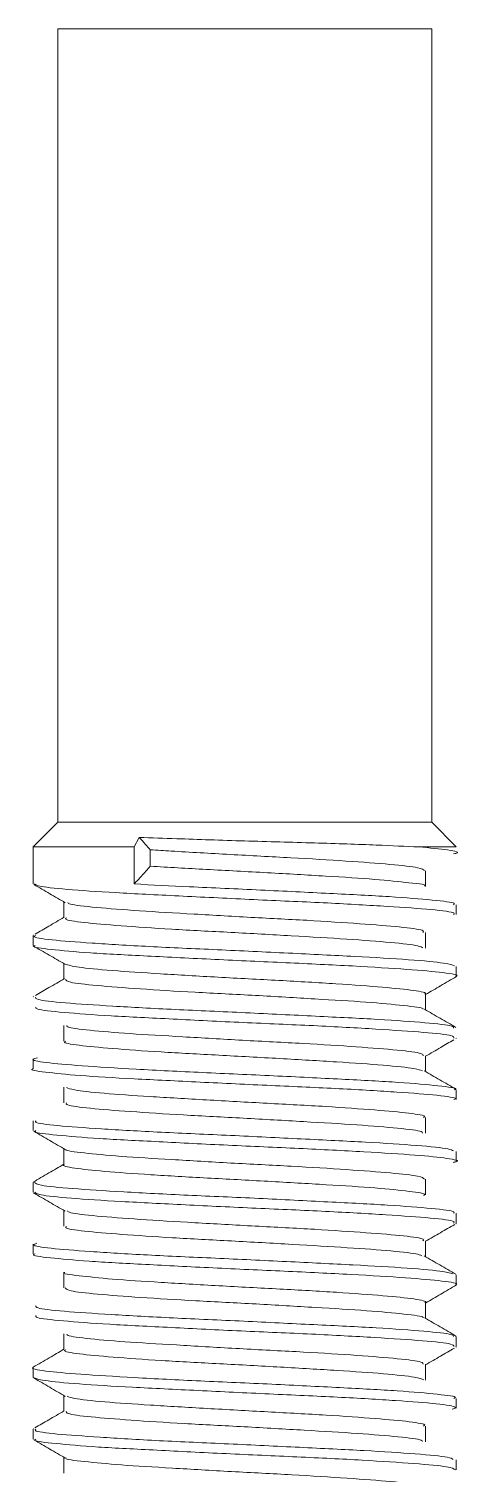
# Model space of a CAD drawing. Extents: x -976302 to -776254, y 5665 to 231437.
# Drawn here: x -798940.9 to -798879.3, y 90790.6 to 90996.7 of the extents above; entities that cross this region are included whole.
import ezdxf

# ---------------------------------------------------------------- set-up
doc = ezdxf.new("R2010")
doc.units = 0
doc.header["$LTSCALE"] = 1000
doc.header["$MEASUREMENT"] = 0
doc.layers.add('暖通', color=7, linetype='Continuous')

# ---------------------------------------------------------------- blocks, each defined once
blk = doc.blocks.new('MAOSUAN')
at = {"color": 7, "linetype": 'Continuous', "lineweight": 15}
for p, q in [((-21865.32, -6800.14), (-21865.32, -6866.32)), ((-21865.32, -6800.14), (-21865.32, -6866.32)), ((-21834.13, -6800.14), (-21865.32, -6800.14)), ((-21834.13, -6866.32), (-21834.13, -6800.14)), ((-21834.13, -6866.32), (-21834.13, -6800.14)), ((-21865.32, -6866.32), (-21867.36, -6868.38)), ((-21865.32, -6866.32), (-21867.36, -6868.38)), ((-21834.13, -6866.32), (-21865.32, -6866.32)), ((-21832.07, -6868.38), (-21834.13, -6866.32)), ((-21832.07, -6868.38), (-21834.13, -6866.32)), ((-21840.93, -6867.59), (-21840.5, -6868.38)), ((-21864.25, -6868.38), (-21867.36, -6868.38)), ((-21841.85, -6868.62), (-21841.85, -6869.99)), ((-21832.07, -6868.38), (-21840.5, -6868.38)), ((-21840.5, -6868.38), (-21840.5, -6871.47)), ((-21832.07, -6871.45), (-21832.07, -6868.38)), ((-21832.07, -6871.45), (-21832.07, -6868.38)), ((-21864.81, -6870.37), (-21864.81, -6871.68)), ((-21864.81, -6870.37), (-21864.81, -6871.68)), ((-21867.36, -6873.2), (-21867.36, -6874.02)), ((-21867.36, -6873.2), (-21867.36, -6874.02)), ((-21834.65, -6874.29), (-21834.65, -6872.97)), ((-21834.65, -6874.29), (-21834.65, -6872.97)), ((-21864.81, -6875.51), (-21864.81, -6876.83)), ((-21864.81, -6875.51), (-21864.81, -6876.83)), ((-21832.07, -6875.75), (-21832.11, -6875.73)), ((-21832.07, -6875.75), (-21832.11, -6875.73)), ((-21832.07, -6876.6), (-21832.07, -6875.78)), ((-21832.07, -6876.6), (-21832.07, -6875.78)), ((-21867.36, -6878.35), (-21867.36, -6878.62)), ((-21867.36, -6878.35), (-21867.36, -6879.17)), ((-21834.65, -6879.43), (-21834.65, -6878.12)), ((-21834.65, -6879.43), (-21834.65, -6878.12)), ((-21864.81, -6880.66), (-21864.81, -6881.97)), ((-21864.81, -6880.66), (-21864.81, -6881.97)), ((-21832.07, -6880.89), (-21832.11, -6880.86)), ((-21832.07, -6880.89), (-21832.11, -6880.86)), ((-21834.65, -6884.58), (-21834.65, -6883.27)), ((-21834.65, -6884.58), (-21834.65, -6883.27)), ((-21867.39, -6884.34), (-21867.34, -6884.37)), ((-21867.39, -6884.34), (-21867.34, -6884.37)), ((-21864.81, -6885.81), (-21864.81, -6887.12)), ((-21864.81, -6885.81), (-21864.81, -6887.12)), ((-21832.07, -6886.89), (-21832.07, -6886.07)), ((-21832.07, -6886.89), (-21832.07, -6886.07)), ((-21834.65, -6889.73), (-21834.65, -6888.42)), ((-21834.65, -6889.73), (-21834.65, -6888.42)), ((-21867.36, -6888.64), (-21867.36, -6889.46)), ((-21867.36, -6888.64), (-21867.36, -6889.46)), ((-21864.81, -6890.95), (-21864.81, -6892.27)), ((-21864.81, -6890.95), (-21864.81, -6892.27)), ((-21832.07, -6892.04), (-21832.07, -6891.22)), ((-21832.07, -6892.04), (-21832.07, -6891.22)), ((-21867.36, -6893.79), (-21867.36, -6894.61)), ((-21867.36, -6893.79), (-21867.36, -6894.61)), ((-21834.65, -6894.88), (-21834.65, -6893.56)), ((-21834.65, -6894.88), (-21834.65, -6893.56)), ((-21864.81, -6896.1), (-21864.81, -6897.41)), ((-21864.81, -6896.1), (-21864.81, -6897.41)), ((-21832.07, -6897.19), (-21832.07, -6896.36)), ((-21832.07, -6897.19), (-21832.07, -6896.36)), ((-21867.36, -6898.94), (-21867.36, -6899.76)), ((-21867.36, -6898.94), (-21867.36, -6899.76)), ((-21834.65, -6900.02), (-21834.65, -6898.71)), ((-21834.65, -6900.02), (-21834.65, -6898.71)), ((-21867.36, -6899.79), (-21867.32, -6899.82)), ((-21867.36, -6899.79), (-21867.32, -6899.82)), ((-21864.81, -6901.25), (-21864.81, -6902.56)), ((-21864.81, -6901.25), (-21864.81, -6902.56)), ((-21832.07, -6902.33), (-21832.07, -6901.51)), ((-21832.07, -6902.33), (-21832.07, -6901.51)), ((-21867.36, -6904.08), (-21867.36, -6904.91)), ((-21867.36, -6904.08), (-21867.36, -6904.91)), ((-21834.65, -6905.17), (-21834.65, -6903.86)), ((-21834.65, -6905.17), (-21834.65, -6903.86)), ((-21864.81, -6906.39), (-21864.81, -6907.71)), ((-21864.81, -6906.39), (-21864.81, -6907.71)), ((-21867.36, -6909.23), (-21867.36, -6910.05)), ((-21867.36, -6909.23), (-21867.36, -6910.05)), ((-21867.36, -6910.09), (-21867.32, -6910.12)), ((-21867.36, -6910.09), (-21867.32, -6910.12)), ((-21834.65, -6910.32), (-21834.65, -6909)), ((-21834.65, -6910.32), (-21834.65, -6909)), ((-21864.81, -6911.54), (-21864.81, -6912.86)), ((-21864.81, -6911.54), (-21864.81, -6912.86)), ((-21832.07, -6912.63), (-21832.07, -6911.8)), ((-21832.07, -6912.63), (-21832.07, -6911.8)), ((-21867.36, -6914.38), (-21867.36, -6915.2)), ((-21867.36, -6914.38), (-21867.36, -6915.2)), ((-21834.65, -6915.46), (-21834.65, -6914.15)), ((-21834.65, -6915.46), (-21834.65, -6914.15)), ((-21864.81, -6916.69), (-21864.81, -6918)), ((-21864.81, -6916.69), (-21864.81, -6918)), ((-21832.07, -6916.93), (-21832.11, -6916.91)), ((-21832.07, -6916.93), (-21832.11, -6916.91)), ((-21832.07, -6917.77), (-21832.07, -6916.95)), ((-21832.07, -6917.77), (-21832.07, -6916.95)), ((-21867.36, -6919.52), (-21867.36, -6920.35)), ((-21867.36, -6919.52), (-21867.36, -6920.35)), ((-21834.65, -6920.61), (-21834.65, -6919.3)), ((-21834.65, -6920.61), (-21834.65, -6919.3))]:
    blk.add_line(p, q, dxfattribs=at)
for points, knots in [([(-21864.25, -6868.38), (-21863.13, -6868.33), (-21860.72, -6868.22), (-21855.6, -6868.04), (-21849.75, -6867.89), (-21844.65, -6867.72), (-21841.95, -6867.62), (-21840.93, -6867.59)], [0, 0, 0, 0, 0.193716, 0.417413, 0.643652, 0.865336, 1, 1, 1, 1]), ([(-21864.25, -6868.38), (-21863.13, -6868.33), (-21860.72, -6868.22), (-21855.6, -6868.04), (-21849.75, -6867.89), (-21844.65, -6867.72), (-21841.95, -6867.62), (-21840.93, -6867.59)], [0, 0, 0, 0, 0.193716, 0.417413, 0.643652, 0.865336, 1, 1, 1, 1]), ([(-21840.93, -6867.59), (-21841.1, -6867.78), (-21841.41, -6868.13), (-21841.72, -6868.47), (-21841.85, -6868.62)], [0, 0, 0, 0, 0.559566, 1, 1, 1, 1]), ([(-21840.93, -6867.59), (-21841.1, -6867.78), (-21841.41, -6868.13), (-21841.72, -6868.47), (-21841.85, -6868.62)], [0, 0, 0, 0, 0.559566, 1, 1, 1, 1]), ([(-21867.12, -6868.97), (-21867.2, -6868.95), (-21867.74, -6868.85), (-21866.98, -6868.63), (-21865.13, -6868.46), (-21864.25, -6868.38)], [0, 0, 0, 0, 0.084378, 0.558245, 1, 1, 1, 1]), ([(-21867.12, -6868.97), (-21867.2, -6868.95), (-21867.74, -6868.85), (-21866.98, -6868.63), (-21865.13, -6868.46), (-21864.25, -6868.38)], [0, 0, 0, 0, 0.084378, 0.558245, 1, 1, 1, 1]), ([(-21864.72, -6870.36), (-21864.62, -6870.28), (-21864.43, -6870.1), (-21862.03, -6869.84), (-21858.34, -6869.56), (-21853.63, -6869.28), (-21848.5, -6869.02), (-21844.48, -6868.78), (-21842.43, -6868.65), (-21841.85, -6868.62)], [0, 0, 0, 0, 0.141863, 0.301408, 0.460487, 0.61935, 0.778572, 0.937877, 1, 1, 1, 1]), ([(-21864.72, -6870.36), (-21864.62, -6870.28), (-21864.43, -6870.1), (-21862.03, -6869.84), (-21858.34, -6869.56), (-21853.63, -6869.28), (-21848.5, -6869.02), (-21844.48, -6868.78), (-21842.43, -6868.65), (-21841.85, -6868.62)], [0, 0, 0, 0, 0.141863, 0.301408, 0.460487, 0.61935, 0.778572, 0.937877, 1, 1, 1, 1]), ([(-21841.85, -6869.99), (-21843.38, -6870.08), (-21846.44, -6870.26), (-21851.66, -6870.53), (-21856.57, -6870.82), (-21860.81, -6871.08), (-21863.46, -6871.38), (-21865.07, -6871.54), (-21864.72, -6871.64), (-21864.72, -6871.64)], [0, 0, 0, 0, 0.165611, 0.331919, 0.49789, 0.663832, 0.82986, 0.99625, 1, 1, 1, 1]), ([(-21841.85, -6869.99), (-21843.38, -6870.08), (-21846.44, -6870.26), (-21851.66, -6870.53), (-21856.57, -6870.82), (-21860.81, -6871.08), (-21863.46, -6871.38), (-21865.07, -6871.54), (-21864.72, -6871.64), (-21864.72, -6871.64)], [0, 0, 0, 0, 0.165611, 0.331919, 0.49789, 0.663832, 0.82986, 0.99625, 1, 1, 1, 1]), ([(-21841.85, -6869.99), (-21841.61, -6870.26), (-21841.17, -6870.76), (-21840.71, -6871.25), (-21840.5, -6871.47)], [0, 0, 0, 0, 0.558617, 1, 1, 1, 1]), ([(-21841.85, -6869.99), (-21841.61, -6870.26), (-21841.17, -6870.76), (-21840.71, -6871.25), (-21840.5, -6871.47)], [0, 0, 0, 0, 0.558617, 1, 1, 1, 1]), ([(-21840.5, -6871.47), (-21842.01, -6871.55), (-21845.31, -6871.72), (-21851.08, -6871.97), (-21856.92, -6872.27), (-21862.01, -6872.52), (-21865.57, -6872.82), (-21867.38, -6873.03), (-21867.18, -6873.16), (-21867.12, -6873.2)], [0, 0, 0, 0, 0.135091, 0.294861, 0.453872, 0.613122, 0.772208, 0.931587, 1, 1, 1, 1]), ([(-21840.5, -6871.47), (-21842.01, -6871.55), (-21845.31, -6871.72), (-21851.08, -6871.97), (-21856.92, -6872.27), (-21862.01, -6872.52), (-21865.57, -6872.82), (-21867.38, -6873.03), (-21867.18, -6873.16), (-21867.12, -6873.2)], [0, 0, 0, 0, 0.135091, 0.294861, 0.453872, 0.613122, 0.772208, 0.931587, 1, 1, 1, 1]), ([(-21867.12, -6874.02), (-21867.18, -6873.98), (-21867.36, -6873.84), (-21865.48, -6873.6), (-21861.84, -6873.35), (-21856.74, -6873.05), (-21850.87, -6872.8), (-21844.86, -6872.5), (-21839.38, -6872.23), (-21835.13, -6871.96), (-21832.49, -6871.69), (-21832.29, -6871.52), (-21832.2, -6871.45)], [0, 0, 0, 0, 0.049827, 0.157416, 0.264884, 0.37218, 0.479596, 0.587171, 0.694687, 0.802386, 0.909708, 1, 1, 1, 1]), ([(-21867.12, -6874.02), (-21867.18, -6873.98), (-21867.36, -6873.84), (-21865.48, -6873.6), (-21861.84, -6873.35), (-21856.74, -6873.05), (-21850.87, -6872.8), (-21844.86, -6872.5), (-21839.38, -6872.23), (-21835.13, -6871.96), (-21832.49, -6871.69), (-21832.29, -6871.52), (-21832.2, -6871.45)], [0, 0, 0, 0, 0.049827, 0.157416, 0.264884, 0.37218, 0.479596, 0.587171, 0.694687, 0.802386, 0.909708, 1, 1, 1, 1]), ([(-21834.76, -6873.04), (-21834.33, -6872.79), (-21833.45, -6872.28), (-21832.58, -6871.77), (-21832.13, -6871.52)], [0, 0, 0, 0, 0.495471, 1, 1, 1, 1]), ([(-21834.76, -6873.04), (-21834.33, -6872.79), (-21833.45, -6872.28), (-21832.58, -6871.77), (-21832.13, -6871.52)], [0, 0, 0, 0, 0.495471, 1, 1, 1, 1]), ([(-21864.58, -6875.51), (-21864.63, -6875.46), (-21864.78, -6875.33), (-21863.14, -6875.08), (-21859.99, -6874.83), (-21855.6, -6874.53), (-21850.57, -6874.28), (-21845.44, -6873.98), (-21840.77, -6873.71), (-21837.21, -6873.43), (-21835.15, -6873.2), (-21835.02, -6873.07), (-21834.98, -6873.03)], [0, 0, 0, 0, 0.054485, 0.166409, 0.278484, 0.390217, 0.502004, 0.614198, 0.725951, 0.83785, 0.949734, 1, 1, 1, 1]), ([(-21864.58, -6875.51), (-21864.63, -6875.46), (-21864.78, -6875.33), (-21863.14, -6875.08), (-21859.99, -6874.83), (-21855.6, -6874.53), (-21850.57, -6874.28), (-21845.44, -6873.98), (-21840.77, -6873.71), (-21837.21, -6873.43), (-21835.15, -6873.2), (-21835.02, -6873.07), (-21834.98, -6873.03)], [0, 0, 0, 0, 0.054485, 0.166409, 0.278484, 0.390217, 0.502004, 0.614198, 0.725951, 0.83785, 0.949734, 1, 1, 1, 1]), ([(-21834.85, -6874.29), (-21834.8, -6874.33), (-21834.65, -6874.46), (-21836.16, -6874.7), (-21839.21, -6874.95), (-21843.54, -6875.26), (-21848.55, -6875.5), (-21853.69, -6875.8), (-21858.4, -6876.07), (-21862.06, -6876.35), (-21864.29, -6876.6), (-21864.5, -6876.75), (-21864.58, -6876.81)], [0, 0, 0, 0, 0.046437, 0.155988, 0.265949, 0.375582, 0.485814, 0.595201, 0.705279, 0.814952, 0.924751, 1, 1, 1, 1]), ([(-21834.85, -6874.29), (-21834.8, -6874.33), (-21834.65, -6874.46), (-21836.16, -6874.7), (-21839.21, -6874.95), (-21843.54, -6875.26), (-21848.55, -6875.5), (-21853.69, -6875.8), (-21858.4, -6876.07), (-21862.06, -6876.35), (-21864.29, -6876.6), (-21864.5, -6876.75), (-21864.58, -6876.81)], [0, 0, 0, 0, 0.046437, 0.155988, 0.265949, 0.375582, 0.485814, 0.595201, 0.705279, 0.814952, 0.924751, 1, 1, 1, 1]), ([(-21832.25, -6875.65), (-21832.63, -6875.43), (-21833.43, -6874.97), (-21834.23, -6874.5), (-21834.65, -6874.25)], [0, 0, 0, 0, 0.475846, 1, 1, 1, 1]), ([(-21832.25, -6875.65), (-21832.63, -6875.43), (-21833.43, -6874.97), (-21834.23, -6874.5), (-21834.65, -6874.25)], [0, 0, 0, 0, 0.475846, 1, 1, 1, 1]), ([(-21832.27, -6875.78), (-21832.22, -6875.8), (-21831.96, -6875.91), (-21833.44, -6876.15), (-21836.74, -6876.39), (-21841.63, -6876.7), (-21847.4, -6876.95), (-21853.43, -6877.24), (-21859.07, -6877.52), (-21863.6, -6877.78), (-21866.62, -6878.07), (-21867.04, -6878.23), (-21867.23, -6878.3)], [0, 0, 0, 0, 0.02904, 0.138355, 0.247789, 0.357297, 0.466454, 0.575793, 0.685222, 0.794784, 0.904145, 1, 1, 1, 1]), ([(-21832.27, -6875.78), (-21832.22, -6875.8), (-21831.96, -6875.91), (-21833.44, -6876.15), (-21836.74, -6876.39), (-21841.63, -6876.7), (-21847.4, -6876.95), (-21853.43, -6877.24), (-21859.07, -6877.52), (-21863.6, -6877.78), (-21866.62, -6878.07), (-21867.04, -6878.23), (-21867.23, -6878.3)], [0, 0, 0, 0, 0.02904, 0.138355, 0.247789, 0.357297, 0.466454, 0.575793, 0.685222, 0.794784, 0.904145, 1, 1, 1, 1]), ([(-21867.3, -6879.17), (-21867.32, -6879.17), (-21867.69, -6879.07), (-21866.41, -6878.85), (-21863.53, -6878.6), (-21858.87, -6878.31), (-21853.23, -6878.04), (-21847.19, -6877.77), (-21841.45, -6877.47), (-21836.6, -6877.23), (-21833.38, -6876.92), (-21831.93, -6876.74), (-21832.2, -6876.62), (-21832.25, -6876.6)], [0, 0, 0, 0, 0.007422, 0.114935, 0.222506, 0.330171, 0.437745, 0.545177, 0.652471, 0.760058, 0.867473, 0.975101, 1, 1, 1, 1]), ([(-21867.3, -6879.17), (-21867.32, -6879.17), (-21867.69, -6879.07), (-21866.41, -6878.85), (-21863.53, -6878.6), (-21858.87, -6878.31), (-21853.23, -6878.04), (-21847.19, -6877.77), (-21841.45, -6877.47), (-21836.6, -6877.23), (-21833.38, -6876.92), (-21831.93, -6876.74), (-21832.2, -6876.62), (-21832.25, -6876.6)], [0, 0, 0, 0, 0.007422, 0.114935, 0.222506, 0.330171, 0.437745, 0.545177, 0.652471, 0.760058, 0.867473, 0.975101, 1, 1, 1, 1]), ([(-21834.72, -6878.16), (-21834.28, -6877.9), (-21833.41, -6877.4), (-21832.53, -6876.89), (-21832.09, -6876.64)], [0, 0, 0, 0, 0.495604, 1, 1, 1, 1]), ([(-21834.72, -6878.16), (-21834.28, -6877.9), (-21833.41, -6877.4), (-21832.53, -6876.89), (-21832.09, -6876.64)], [0, 0, 0, 0, 0.495604, 1, 1, 1, 1]), ([(-21864.74, -6880.66), (-21864.76, -6880.65), (-21864.97, -6880.56), (-21863.98, -6880.34), (-21861.46, -6880.09), (-21857.47, -6879.79), (-21852.64, -6879.52), (-21847.47, -6879.25), (-21842.56, -6878.96), (-21838.5, -6878.7), (-21835.59, -6878.41), (-21835.02, -6878.24), (-21834.74, -6878.15)], [0, 0, 0, 0, 0.009346, 0.11985, 0.230183, 0.340634, 0.451406, 0.562006, 0.672178, 0.782604, 0.893211, 1, 1, 1, 1]), ([(-21864.74, -6880.66), (-21864.76, -6880.65), (-21864.97, -6880.56), (-21863.98, -6880.34), (-21861.46, -6880.09), (-21857.47, -6879.79), (-21852.64, -6879.52), (-21847.47, -6879.25), (-21842.56, -6878.96), (-21838.5, -6878.7), (-21835.59, -6878.41), (-21835.02, -6878.24), (-21834.74, -6878.15)], [0, 0, 0, 0, 0.009346, 0.11985, 0.230183, 0.340634, 0.451406, 0.562006, 0.672178, 0.782604, 0.893211, 1, 1, 1, 1]), ([(-21867.39, -6879.19), (-21866.95, -6879.45), (-21866.08, -6879.95), (-21865.23, -6880.45), (-21864.81, -6880.69)], [0, 0, 0, 0, 0.512751, 1, 1, 1, 1]), ([(-21867.39, -6879.19), (-21866.95, -6879.45), (-21866.08, -6879.95), (-21865.23, -6880.45), (-21864.81, -6880.69)], [0, 0, 0, 0, 0.512751, 1, 1, 1, 1]), ([(-21834.78, -6879.44), (-21834.84, -6879.52), (-21834.97, -6879.69), (-21837.23, -6879.94), (-21840.84, -6880.22), (-21845.51, -6880.51), (-21850.64, -6880.76), (-21855.66, -6881.07), (-21860.05, -6881.32), (-21863.13, -6881.62), (-21864.65, -6881.8), (-21864.61, -6881.91), (-21864.6, -6881.92)], [0, 0, 0, 0, 0.091984, 0.203327, 0.314873, 0.425894, 0.537458, 0.648799, 0.759835, 0.871289, 0.982746, 1, 1, 1, 1]), ([(-21834.78, -6879.44), (-21834.84, -6879.52), (-21834.97, -6879.69), (-21837.23, -6879.94), (-21840.84, -6880.22), (-21845.51, -6880.51), (-21850.64, -6880.76), (-21855.66, -6881.07), (-21860.05, -6881.32), (-21863.13, -6881.62), (-21864.65, -6881.8), (-21864.61, -6881.91), (-21864.6, -6881.92)], [0, 0, 0, 0, 0.091984, 0.203327, 0.314873, 0.425894, 0.537458, 0.648799, 0.759835, 0.871289, 0.982746, 1, 1, 1, 1]), ([(-21832.29, -6880.77), (-21832.66, -6880.55), (-21833.46, -6880.08), (-21834.26, -6879.62), (-21834.69, -6879.37)], [0, 0, 0, 0, 0.459216, 1, 1, 1, 1]), ([(-21832.29, -6880.77), (-21832.66, -6880.55), (-21833.46, -6880.08), (-21834.26, -6879.62), (-21834.69, -6879.37)], [0, 0, 0, 0, 0.459216, 1, 1, 1, 1]), ([(-21832.29, -6880.92), (-21832.29, -6880.99), (-21832.29, -6881.14), (-21834.55, -6881.39), (-21838.51, -6881.66), (-21843.83, -6881.95), (-21849.79, -6882.2), (-21855.74, -6882.51), (-21861.04, -6882.76), (-21864.98, -6883.05), (-21867.18, -6883.29), (-21867.15, -6883.44), (-21867.14, -6883.5)], [0, 0, 0, 0, 0.07127, 0.178638, 0.286038, 0.393675, 0.501244, 0.608571, 0.716135, 0.823578, 0.931011, 1, 1, 1, 1]), ([(-21832.29, -6880.92), (-21832.29, -6880.99), (-21832.29, -6881.14), (-21834.55, -6881.39), (-21838.51, -6881.66), (-21843.83, -6881.95), (-21849.79, -6882.2), (-21855.74, -6882.51), (-21861.04, -6882.76), (-21864.98, -6883.05), (-21867.18, -6883.29), (-21867.15, -6883.44), (-21867.14, -6883.5)], [0, 0, 0, 0, 0.07127, 0.178638, 0.286038, 0.393675, 0.501244, 0.608571, 0.716135, 0.823578, 0.931011, 1, 1, 1, 1]), ([(-21864.72, -6881.92), (-21865.15, -6882.17), (-21866.03, -6882.68), (-21866.9, -6883.18), (-21867.34, -6883.44)], [0, 0, 0, 0, 0.49559, 1, 1, 1, 1]), ([(-21864.72, -6881.92), (-21865.15, -6882.17), (-21866.03, -6882.68), (-21866.9, -6883.18), (-21867.34, -6883.44)], [0, 0, 0, 0, 0.49559, 1, 1, 1, 1]), ([(-21867.16, -6884.32), (-21867.16, -6884.25), (-21867.14, -6884.09), (-21864.87, -6883.85), (-21860.87, -6883.58), (-21855.56, -6883.28), (-21849.59, -6883.04), (-21843.64, -6882.73), (-21838.35, -6882.48), (-21834.43, -6882.18), (-21832.25, -6881.95), (-21832.3, -6881.8), (-21832.31, -6881.74)], [0, 0, 0, 0, 0.072511, 0.180034, 0.287403, 0.394843, 0.502346, 0.609742, 0.717504, 0.824982, 0.932451, 1, 1, 1, 1]), ([(-21867.16, -6884.32), (-21867.16, -6884.25), (-21867.14, -6884.09), (-21864.87, -6883.85), (-21860.87, -6883.58), (-21855.56, -6883.28), (-21849.59, -6883.04), (-21843.64, -6882.73), (-21838.35, -6882.48), (-21834.43, -6882.18), (-21832.25, -6881.95), (-21832.3, -6881.8), (-21832.31, -6881.74)], [0, 0, 0, 0, 0.072511, 0.180034, 0.287403, 0.394843, 0.502346, 0.609742, 0.717504, 0.824982, 0.932451, 1, 1, 1, 1]), ([(-21864.6, -6885.8), (-21864.61, -6885.74), (-21864.61, -6885.58), (-21862.63, -6885.33), (-21859.21, -6885.06), (-21854.66, -6884.77), (-21849.55, -6884.52), (-21844.47, -6884.21), (-21839.97, -6883.96), (-21836.66, -6883.67), (-21834.89, -6883.45), (-21834.89, -6883.32), (-21834.89, -6883.28)], [0, 0, 0, 0, 0.074963, 0.184708, 0.294611, 0.404095, 0.514286, 0.623952, 0.733637, 0.84335, 0.95307, 1, 1, 1, 1]), ([(-21864.6, -6885.8), (-21864.61, -6885.74), (-21864.61, -6885.58), (-21862.63, -6885.33), (-21859.21, -6885.06), (-21854.66, -6884.77), (-21849.55, -6884.52), (-21844.47, -6884.21), (-21839.97, -6883.96), (-21836.66, -6883.67), (-21834.89, -6883.45), (-21834.89, -6883.32), (-21834.89, -6883.28)], [0, 0, 0, 0, 0.074963, 0.184708, 0.294611, 0.404095, 0.514286, 0.623952, 0.733637, 0.84335, 0.95307, 1, 1, 1, 1]), ([(-21867.16, -6884.47), (-21866.8, -6884.68), (-21866.01, -6885.14), (-21865.23, -6885.6), (-21864.81, -6885.84)], [0, 0, 0, 0, 0.467081, 1, 1, 1, 1]), ([(-21867.16, -6884.47), (-21866.8, -6884.68), (-21866.01, -6885.14), (-21865.23, -6885.6), (-21864.81, -6885.84)], [0, 0, 0, 0, 0.467081, 1, 1, 1, 1]), ([(-21834.81, -6884.58), (-21834.76, -6884.6), (-21834.49, -6884.71), (-21835.75, -6884.94), (-21838.5, -6885.19), (-21842.62, -6885.49), (-21847.53, -6885.75), (-21852.7, -6886.03), (-21857.53, -6886.32), (-21861.45, -6886.58), (-21863.97, -6886.85), (-21864.37, -6887), (-21864.54, -6887.06)], [0, 0, 0, 0, 0.025097, 0.136784, 0.248637, 0.36013, 0.471797, 0.583614, 0.695309, 0.807102, 0.918825, 1, 1, 1, 1]), ([(-21834.81, -6884.58), (-21834.76, -6884.6), (-21834.49, -6884.71), (-21835.75, -6884.94), (-21838.5, -6885.19), (-21842.62, -6885.49), (-21847.53, -6885.75), (-21852.7, -6886.03), (-21857.53, -6886.32), (-21861.45, -6886.58), (-21863.97, -6886.85), (-21864.37, -6887), (-21864.54, -6887.06)], [0, 0, 0, 0, 0.025097, 0.136784, 0.248637, 0.36013, 0.471797, 0.583614, 0.695309, 0.807102, 0.918825, 1, 1, 1, 1]), ([(-21832.43, -6885.98), (-21832.28, -6886.01), (-21831.77, -6886.13), (-21832.94, -6886.38), (-21835.9, -6886.63), (-21840.51, -6886.93), (-21846.14, -6887.2), (-21852.18, -6887.47), (-21857.93, -6887.76), (-21862.81, -6888.01), (-21866.04, -6888.32), (-21867.55, -6888.5), (-21867.24, -6888.62), (-21867.19, -6888.64)], [0, 0, 0, 0, 0.039917, 0.14387, 0.247732, 0.351669, 0.455338, 0.5591, 0.662918, 0.766902, 0.870696, 0.974549, 1, 1, 1, 1]), ([(-21832.43, -6885.98), (-21832.28, -6886.01), (-21831.77, -6886.13), (-21832.94, -6886.38), (-21835.9, -6886.63), (-21840.51, -6886.93), (-21846.14, -6887.2), (-21852.18, -6887.47), (-21857.93, -6887.76), (-21862.81, -6888.01), (-21866.04, -6888.32), (-21867.55, -6888.5), (-21867.24, -6888.62), (-21867.19, -6888.64)], [0, 0, 0, 0, 0.039917, 0.14387, 0.247732, 0.351669, 0.455338, 0.5591, 0.662918, 0.766902, 0.870696, 0.974549, 1, 1, 1, 1]), ([(-21867.16, -6889.46), (-21867.23, -6889.44), (-21867.52, -6889.32), (-21865.95, -6889.09), (-21862.68, -6888.84), (-21857.75, -6888.54), (-21851.97, -6888.29), (-21845.93, -6888), (-21840.34, -6887.72), (-21835.73, -6887.46), (-21832.97, -6887.15), (-21831.71, -6887), (-21832.08, -6886.9), (-21832.09, -6886.89)], [0, 0, 0, 0, 0.029995, 0.137461, 0.244863, 0.352593, 0.460159, 0.567652, 0.675065, 0.782588, 0.890061, 0.997726, 1, 1, 1, 1]), ([(-21867.16, -6889.46), (-21867.23, -6889.44), (-21867.52, -6889.32), (-21865.95, -6889.09), (-21862.68, -6888.84), (-21857.75, -6888.54), (-21851.97, -6888.29), (-21845.93, -6888), (-21840.34, -6887.72), (-21835.73, -6887.46), (-21832.97, -6887.15), (-21831.71, -6887), (-21832.08, -6886.9), (-21832.09, -6886.89)], [0, 0, 0, 0, 0.029995, 0.137461, 0.244863, 0.352593, 0.460159, 0.567652, 0.675065, 0.782588, 0.890061, 0.997726, 1, 1, 1, 1]), ([(-21864.69, -6887.06), (-21865.13, -6887.31), (-21866, -6887.82), (-21866.88, -6888.32), (-21867.32, -6888.58)], [0, 0, 0, 0, 0.495568, 1, 1, 1, 1]), ([(-21864.69, -6887.06), (-21865.13, -6887.31), (-21866, -6887.82), (-21866.88, -6888.32), (-21867.32, -6888.58)], [0, 0, 0, 0, 0.495568, 1, 1, 1, 1]), ([(-21864.63, -6890.95), (-21864.68, -6890.92), (-21864.92, -6890.81), (-21863.59, -6890.58), (-21860.77, -6890.33), (-21856.58, -6890.03), (-21851.63, -6889.77), (-21846.48, -6889.48), (-21841.67, -6889.2), (-21837.82, -6888.94), (-21835.37, -6888.67), (-21835.01, -6888.51), (-21834.85, -6888.45)], [0, 0, 0, 0, 0.030933, 0.1414925, 0.2522048, 0.3627003, 0.4735729, 0.5838235, 0.694537, 0.8051842, 0.9154235, 1, 1, 1, 1]), ([(-21864.63, -6890.95), (-21864.68, -6890.92), (-21864.92, -6890.81), (-21863.59, -6890.58), (-21860.77, -6890.33), (-21856.58, -6890.03), (-21851.63, -6889.77), (-21846.48, -6889.48), (-21841.67, -6889.2), (-21837.82, -6888.94), (-21835.37, -6888.67), (-21835.01, -6888.51), (-21834.85, -6888.45)], [0, 0, 0, 0, 0.030933, 0.1414925, 0.2522048, 0.3627003, 0.4735729, 0.5838235, 0.694537, 0.8051842, 0.9154235, 1, 1, 1, 1]), ([(-21834.85, -6889.73), (-21834.83, -6889.79), (-21834.8, -6889.94), (-21836.67, -6890.19), (-21840.02, -6890.45), (-21844.53, -6890.75), (-21849.62, -6891), (-21854.71, -6891.3), (-21859.26, -6891.56), (-21862.66, -6891.85), (-21864.53, -6892.07), (-21864.54, -6892.21), (-21864.54, -6892.25)], [0, 0, 0, 0, 0.069509, 0.179509, 0.289668, 0.399871, 0.509747, 0.619881, 0.729904, 0.840137, 0.950235, 1, 1, 1, 1]), ([(-21834.85, -6889.73), (-21834.83, -6889.79), (-21834.8, -6889.94), (-21836.67, -6890.19), (-21840.02, -6890.45), (-21844.53, -6890.75), (-21849.62, -6891), (-21854.71, -6891.3), (-21859.26, -6891.56), (-21862.66, -6891.85), (-21864.53, -6892.07), (-21864.54, -6892.21), (-21864.54, -6892.25)], [0, 0, 0, 0, 0.069509, 0.179509, 0.289668, 0.399871, 0.509747, 0.619881, 0.729904, 0.840137, 0.950235, 1, 1, 1, 1]), ([(-21867.1, -6894.7), (-21867.2, -6894.68), (-21867.78, -6894.58), (-21866.78, -6894.35), (-21864.21, -6894.09), (-21859.83, -6893.81), (-21854.33, -6893.53), (-21848.31, -6893.27), (-21842.45, -6892.96), (-21837.39, -6892.72), (-21833.84, -6892.41), (-21832.06, -6892.21), (-21832.26, -6892.08), (-21832.31, -6892.04)], [0, 0, 0, 0, 0.021738, 0.125627, 0.229494, 0.333304, 0.437334, 0.541098, 0.644859, 0.749053, 0.852734, 0.956753, 1, 1, 1, 1]), ([(-21867.1, -6894.7), (-21867.2, -6894.68), (-21867.78, -6894.58), (-21866.78, -6894.35), (-21864.21, -6894.09), (-21859.83, -6893.81), (-21854.33, -6893.53), (-21848.31, -6893.27), (-21842.45, -6892.96), (-21837.39, -6892.72), (-21833.84, -6892.41), (-21832.06, -6892.21), (-21832.26, -6892.08), (-21832.31, -6892.04)], [0, 0, 0, 0, 0.021738, 0.125627, 0.229494, 0.333304, 0.437334, 0.541098, 0.644859, 0.749053, 0.852734, 0.956753, 1, 1, 1, 1]), ([(-21832.34, -6891.22), (-21832.28, -6891.26), (-21832.1, -6891.39), (-21833.92, -6891.64), (-21837.54, -6891.89), (-21842.64, -6892.19), (-21848.52, -6892.44), (-21854.53, -6892.74), (-21860.01, -6893.01), (-21864.28, -6893.28), (-21866.83, -6893.54), (-21867.04, -6893.68), (-21867.12, -6893.74)], [0, 0, 0, 0, 0.049362, 0.159014, 0.268679, 0.378323, 0.487961, 0.597621, 0.707176, 0.816865, 0.926492, 1, 1, 1, 1]), ([(-21832.34, -6891.22), (-21832.28, -6891.26), (-21832.1, -6891.39), (-21833.92, -6891.64), (-21837.54, -6891.89), (-21842.64, -6892.19), (-21848.52, -6892.44), (-21854.53, -6892.74), (-21860.01, -6893.01), (-21864.28, -6893.28), (-21866.83, -6893.54), (-21867.04, -6893.68), (-21867.12, -6893.74)], [0, 0, 0, 0, 0.049362, 0.159014, 0.268679, 0.378323, 0.487961, 0.597621, 0.707176, 0.816865, 0.926492, 1, 1, 1, 1]), ([(-21834.76, -6893.63), (-21834.33, -6893.37), (-21833.45, -6892.87), (-21832.58, -6892.36), (-21832.13, -6892.1)], [0, 0, 0, 0, 0.495567, 1, 1, 1, 1]), ([(-21834.76, -6893.63), (-21834.33, -6893.37), (-21833.45, -6892.87), (-21832.58, -6892.36), (-21832.13, -6892.1)], [0, 0, 0, 0, 0.495567, 1, 1, 1, 1]), ([(-21864.72, -6896.1), (-21864.62, -6896.01), (-21864.41, -6895.83), (-21862.08, -6895.58), (-21858.38, -6895.3), (-21853.68, -6895.01), (-21848.54, -6894.76), (-21843.54, -6894.45), (-21839.2, -6894.2), (-21836.19, -6893.9), (-21834.79, -6893.73), (-21834.8, -6893.63), (-21834.81, -6893.62)], [0, 0, 0, 0, 0.0984866, 0.2104057, 0.3223934, 0.434161, 0.5461438, 0.658059, 0.7697969, 0.8819102, 0.9938051, 1, 1, 1, 1]), ([(-21864.72, -6896.1), (-21864.62, -6896.01), (-21864.41, -6895.83), (-21862.08, -6895.58), (-21858.38, -6895.3), (-21853.68, -6895.01), (-21848.54, -6894.76), (-21843.54, -6894.45), (-21839.2, -6894.2), (-21836.19, -6893.9), (-21834.79, -6893.73), (-21834.8, -6893.63), (-21834.81, -6893.62)], [0, 0, 0, 0, 0.0984866, 0.2104057, 0.3223934, 0.434161, 0.5461438, 0.658059, 0.7697969, 0.8819102, 0.9938051, 1, 1, 1, 1]), ([(-21834.67, -6894.88), (-21834.66, -6894.88), (-21834.41, -6894.97), (-21835.42, -6895.18), (-21837.8, -6895.44), (-21841.76, -6895.73), (-21846.54, -6896), (-21851.7, -6896.27), (-21856.63, -6896.56), (-21860.82, -6896.82), (-21863.61, -6897.12), (-21864.93, -6897.31), (-21864.68, -6897.43), (-21864.63, -6897.45)], [0, 0, 0, 0, 0.003367, 0.110872, 0.218324, 0.326012, 0.433615, 0.540831, 0.648452, 0.756056, 0.863699, 0.97133, 1, 1, 1, 1]), ([(-21834.67, -6894.88), (-21834.66, -6894.88), (-21834.41, -6894.97), (-21835.42, -6895.18), (-21837.8, -6895.44), (-21841.76, -6895.73), (-21846.54, -6896), (-21851.7, -6896.27), (-21856.63, -6896.56), (-21860.82, -6896.82), (-21863.61, -6897.12), (-21864.93, -6897.31), (-21864.68, -6897.43), (-21864.63, -6897.45)], [0, 0, 0, 0, 0.003367, 0.110872, 0.218324, 0.326012, 0.433615, 0.540831, 0.648452, 0.756056, 0.863699, 0.97133, 1, 1, 1, 1]), ([(-21832.07, -6896.35), (-21832.51, -6896.09), (-21833.37, -6895.59), (-21834.23, -6895.09), (-21834.65, -6894.84)], [0, 0, 0, 0, 0.512526, 1, 1, 1, 1]), ([(-21832.07, -6896.35), (-21832.51, -6896.09), (-21833.37, -6895.59), (-21834.23, -6895.09), (-21834.65, -6894.84)], [0, 0, 0, 0, 0.512526, 1, 1, 1, 1]), ([(-21832.2, -6896.36), (-21832.29, -6896.45), (-21832.48, -6896.62), (-21835.15, -6896.88), (-21839.43, -6897.15), (-21844.91, -6897.44), (-21850.92, -6897.69), (-21856.79, -6898), (-21861.89, -6898.25), (-21865.5, -6898.55), (-21867.36, -6898.76), (-21867.17, -6898.9), (-21867.12, -6898.94)], [0, 0, 0, 0, 0.091103, 0.198584, 0.306275, 0.413695, 0.52122, 0.62869, 0.736177, 0.843556, 0.950991, 1, 1, 1, 1]), ([(-21832.2, -6896.36), (-21832.29, -6896.45), (-21832.48, -6896.62), (-21835.15, -6896.88), (-21839.43, -6897.15), (-21844.91, -6897.44), (-21850.92, -6897.69), (-21856.79, -6898), (-21861.89, -6898.25), (-21865.5, -6898.55), (-21867.36, -6898.76), (-21867.17, -6898.9), (-21867.12, -6898.94)], [0, 0, 0, 0, 0.091103, 0.198584, 0.306275, 0.413695, 0.52122, 0.62869, 0.736177, 0.843556, 0.950991, 1, 1, 1, 1]), ([(-21867.12, -6899.76), (-21867.17, -6899.71), (-21867.34, -6899.58), (-21865.41, -6899.33), (-21861.73, -6899.08), (-21856.59, -6898.77), (-21850.7, -6898.53), (-21844.7, -6898.23), (-21839.25, -6897.96), (-21835.03, -6897.68), (-21832.46, -6897.42), (-21832.3, -6897.26), (-21832.22, -6897.19)], [0, 0, 0, 0, 0.052858, 0.160299, 0.267924, 0.375442, 0.4826, 0.59026, 0.697819, 0.805204, 0.912696, 1, 1, 1, 1]), ([(-21867.12, -6899.76), (-21867.17, -6899.71), (-21867.34, -6899.58), (-21865.41, -6899.33), (-21861.73, -6899.08), (-21856.59, -6898.77), (-21850.7, -6898.53), (-21844.7, -6898.23), (-21839.25, -6897.96), (-21835.03, -6897.68), (-21832.46, -6897.42), (-21832.3, -6897.26), (-21832.22, -6897.19)], [0, 0, 0, 0, 0.052858, 0.160299, 0.267924, 0.375442, 0.4826, 0.59026, 0.697819, 0.805204, 0.912696, 1, 1, 1, 1]), ([(-21834.74, -6898.76), (-21834.3, -6898.51), (-21833.43, -6898), (-21832.55, -6897.5), (-21832.11, -6897.24)], [0, 0, 0, 0, 0.49559, 1, 1, 1, 1]), ([(-21834.74, -6898.76), (-21834.3, -6898.51), (-21833.43, -6898), (-21832.55, -6897.5), (-21832.11, -6897.24)], [0, 0, 0, 0, 0.49559, 1, 1, 1, 1]), ([(-21864.58, -6901.24), (-21864.63, -6901.2), (-21864.77, -6901.06), (-21863.16, -6900.82), (-21860.03, -6900.57), (-21855.65, -6900.27), (-21850.62, -6900.02), (-21845.49, -6899.72), (-21840.82, -6899.45), (-21837.25, -6899.17), (-21835.16, -6898.94), (-21834.99, -6898.8), (-21834.94, -6898.75)], [0, 0, 0, 0, 0.052949, 0.164321, 0.275657, 0.387029, 0.498192, 0.609188, 0.720653, 0.831753, 0.943002, 1, 1, 1, 1]), ([(-21864.58, -6901.24), (-21864.63, -6901.2), (-21864.77, -6901.06), (-21863.16, -6900.82), (-21860.03, -6900.57), (-21855.65, -6900.27), (-21850.62, -6900.02), (-21845.49, -6899.72), (-21840.82, -6899.45), (-21837.25, -6899.17), (-21835.16, -6898.94), (-21834.99, -6898.8), (-21834.94, -6898.75)], [0, 0, 0, 0, 0.052949, 0.164321, 0.275657, 0.387029, 0.498192, 0.609188, 0.720653, 0.831753, 0.943002, 1, 1, 1, 1]), ([(-21867.25, -6899.87), (-21866.85, -6900.1), (-21866.03, -6900.56), (-21865.22, -6901.04), (-21864.81, -6901.28)], [0, 0, 0, 0, 0.49408, 1, 1, 1, 1]), ([(-21867.25, -6899.87), (-21866.85, -6900.1), (-21866.03, -6900.56), (-21865.22, -6901.04), (-21864.81, -6901.28)], [0, 0, 0, 0, 0.49408, 1, 1, 1, 1]), ([(-21834.87, -6900.03), (-21834.82, -6900.07), (-21834.63, -6900.2), (-21836.18, -6900.44), (-21839.26, -6900.69), (-21843.6, -6900.99), (-21848.61, -6901.24), (-21853.75, -6901.54), (-21858.45, -6901.81), (-21862.1, -6902.08), (-21864.21, -6902.32), (-21864.42, -6902.46), (-21864.49, -6902.5)], [0, 0, 0, 0, 0.048239, 0.160064, 0.272023, 0.383685, 0.495219, 0.607004, 0.718736, 0.830471, 0.942162, 1, 1, 1, 1]), ([(-21834.87, -6900.03), (-21834.82, -6900.07), (-21834.63, -6900.2), (-21836.18, -6900.44), (-21839.26, -6900.69), (-21843.6, -6900.99), (-21848.61, -6901.24), (-21853.75, -6901.54), (-21858.45, -6901.81), (-21862.1, -6902.08), (-21864.21, -6902.32), (-21864.42, -6902.46), (-21864.49, -6902.5)], [0, 0, 0, 0, 0.048239, 0.160064, 0.272023, 0.383685, 0.495219, 0.607004, 0.718736, 0.830471, 0.942162, 1, 1, 1, 1]), ([(-21832.38, -6901.44), (-21832.25, -6901.49), (-21831.86, -6901.62), (-21833.34, -6901.87), (-21836.63, -6902.12), (-21841.47, -6902.43), (-21847.23, -6902.68), (-21853.27, -6902.97), (-21858.93, -6903.25), (-21863.48, -6903.51), (-21866.44, -6903.78), (-21866.88, -6903.93), (-21867.07, -6904)], [0, 0, 0, 0, 0.053419, 0.161581, 0.269916, 0.378108, 0.486364, 0.594518, 0.702884, 0.811071, 0.919339, 1, 1, 1, 1]), ([(-21832.38, -6901.44), (-21832.25, -6901.49), (-21831.86, -6901.62), (-21833.34, -6901.87), (-21836.63, -6902.12), (-21841.47, -6902.43), (-21847.23, -6902.68), (-21853.27, -6902.97), (-21858.93, -6903.25), (-21863.48, -6903.51), (-21866.44, -6903.78), (-21866.88, -6903.93), (-21867.07, -6904)], [0, 0, 0, 0, 0.053419, 0.161581, 0.269916, 0.378108, 0.486364, 0.594518, 0.702884, 0.811071, 0.919339, 1, 1, 1, 1]), ([(-21867.3, -6904.91), (-21867.32, -6904.9), (-21867.61, -6904.8), (-21866.37, -6904.58), (-21863.41, -6904.33), (-21858.73, -6904.04), (-21853.08, -6903.77), (-21847.03, -6903.5), (-21841.3, -6903.2), (-21836.48, -6902.95), (-21833.33, -6902.64), (-21831.86, -6902.47), (-21832.19, -6902.35), (-21832.25, -6902.33)], [0, 0, 0, 0, 0.010241, 0.11778, 0.225404, 0.332847, 0.440122, 0.547921, 0.655392, 0.762816, 0.870282, 0.977899, 1, 1, 1, 1]), ([(-21867.3, -6904.91), (-21867.32, -6904.9), (-21867.61, -6904.8), (-21866.37, -6904.58), (-21863.41, -6904.33), (-21858.73, -6904.04), (-21853.08, -6903.77), (-21847.03, -6903.5), (-21841.3, -6903.2), (-21836.48, -6902.95), (-21833.33, -6902.64), (-21831.86, -6902.47), (-21832.19, -6902.35), (-21832.25, -6902.33)], [0, 0, 0, 0, 0.010241, 0.11778, 0.225404, 0.332847, 0.440122, 0.547921, 0.655392, 0.762816, 0.870282, 0.977899, 1, 1, 1, 1]), ([(-21864.69, -6902.5), (-21865.13, -6902.75), (-21866, -6903.26), (-21866.88, -6903.76), (-21867.32, -6904.02)], [0, 0, 0, 0, 0.4956095, 1, 1, 1, 1]), ([(-21864.69, -6902.5), (-21865.13, -6902.75), (-21866, -6903.26), (-21866.88, -6903.76), (-21867.32, -6904.02)], [0, 0, 0, 0, 0.4956095, 1, 1, 1, 1]), ([(-21864.74, -6906.39), (-21864.76, -6906.39), (-21864.99, -6906.29), (-21864, -6906.08), (-21861.48, -6905.82), (-21857.52, -6905.53), (-21852.7, -6905.26), (-21847.53, -6904.99), (-21842.63, -6904.7), (-21838.44, -6904.44), (-21835.86, -6904.14), (-21834.39, -6903.98), (-21834.71, -6903.88), (-21834.72, -6903.88)], [0, 0, 0, 0, 0.008087, 0.117903, 0.227851, 0.337649, 0.447458, 0.557474, 0.667439, 0.777363, 0.887172, 0.997279, 1, 1, 1, 1]), ([(-21864.74, -6906.39), (-21864.76, -6906.39), (-21864.99, -6906.29), (-21864, -6906.08), (-21861.48, -6905.82), (-21857.52, -6905.53), (-21852.7, -6905.26), (-21847.53, -6904.99), (-21842.63, -6904.7), (-21838.44, -6904.44), (-21835.86, -6904.14), (-21834.39, -6903.98), (-21834.71, -6903.88), (-21834.72, -6903.88)], [0, 0, 0, 0, 0.008087, 0.117903, 0.227851, 0.337649, 0.447458, 0.557474, 0.667439, 0.777363, 0.887172, 0.997279, 1, 1, 1, 1]), ([(-21867.39, -6904.92), (-21866.95, -6905.18), (-21866.08, -6905.68), (-21865.23, -6906.18), (-21864.81, -6906.43)], [0, 0, 0, 0, 0.512511, 1, 1, 1, 1]), ([(-21867.39, -6904.92), (-21866.95, -6905.18), (-21866.08, -6905.68), (-21865.23, -6906.18), (-21864.81, -6906.43)], [0, 0, 0, 0, 0.512511, 1, 1, 1, 1]), ([(-21834.76, -6905.17), (-21834.84, -6905.25), (-21835, -6905.43), (-21837.24, -6905.68), (-21840.89, -6905.96), (-21845.56, -6906.24), (-21850.7, -6906.5), (-21855.71, -6906.8), (-21860.09, -6907.06), (-21863.15, -6907.35), (-21864.64, -6907.54), (-21864.61, -6907.65), (-21864.6, -6907.66)], [0, 0, 0, 0, 0.093349, 0.204505, 0.316089, 0.427483, 0.538567, 0.650057, 0.76126, 0.872639, 0.983974, 1, 1, 1, 1]), ([(-21834.76, -6905.17), (-21834.84, -6905.25), (-21835, -6905.43), (-21837.24, -6905.68), (-21840.89, -6905.96), (-21845.56, -6906.24), (-21850.7, -6906.5), (-21855.71, -6906.8), (-21860.09, -6907.06), (-21863.15, -6907.35), (-21864.64, -6907.54), (-21864.61, -6907.65), (-21864.6, -6907.66)], [0, 0, 0, 0, 0.093349, 0.204505, 0.316089, 0.427483, 0.538567, 0.650057, 0.76126, 0.872639, 0.983974, 1, 1, 1, 1]), ([(-21864.72, -6907.66), (-21865.15, -6907.91), (-21866.03, -6908.41), (-21866.9, -6908.92), (-21867.34, -6909.18)], [0, 0, 0, 0, 0.495548, 1, 1, 1, 1]), ([(-21864.72, -6907.66), (-21865.15, -6907.91), (-21866.03, -6908.41), (-21866.9, -6908.92), (-21867.34, -6909.18)], [0, 0, 0, 0, 0.495548, 1, 1, 1, 1]), ([(-21867.16, -6910.05), (-21867.15, -6909.99), (-21867.11, -6909.82), (-21864.78, -6909.57), (-21860.74, -6909.31), (-21855.4, -6909.01), (-21849.42, -6908.77), (-21843.49, -6908.46), (-21838.23, -6908.21), (-21834.37, -6907.91), (-21832.24, -6907.68), (-21832.3, -6907.53), (-21832.31, -6907.48)], [0, 0, 0, 0, 0.075436, 0.182945, 0.290457, 0.397912, 0.505301, 0.612926, 0.720428, 0.82788, 0.935284, 1, 1, 1, 1]), ([(-21867.16, -6910.05), (-21867.15, -6909.99), (-21867.11, -6909.82), (-21864.78, -6909.57), (-21860.74, -6909.31), (-21855.4, -6909.01), (-21849.42, -6908.77), (-21843.49, -6908.46), (-21838.23, -6908.21), (-21834.37, -6907.91), (-21832.24, -6907.68), (-21832.3, -6907.53), (-21832.31, -6907.48)], [0, 0, 0, 0, 0.075436, 0.182945, 0.290457, 0.397912, 0.505301, 0.612926, 0.720428, 0.82788, 0.935284, 1, 1, 1, 1]), ([(-21832.31, -6906.66), (-21832.31, -6906.72), (-21832.28, -6906.87), (-21834.45, -6907.12), (-21838.39, -6907.38), (-21843.68, -6907.68), (-21849.63, -6907.93), (-21855.59, -6908.24), (-21860.9, -6908.49), (-21864.89, -6908.78), (-21867.14, -6909.02), (-21867.14, -6909.17), (-21867.14, -6909.23)], [0, 0, 0, 0, 0.068394, 0.175884, 0.283485, 0.390723, 0.498479, 0.605651, 0.713193, 0.820736, 0.928117, 1, 1, 1, 1]), ([(-21832.31, -6906.66), (-21832.31, -6906.72), (-21832.28, -6906.87), (-21834.45, -6907.12), (-21838.39, -6907.38), (-21843.68, -6907.68), (-21849.63, -6907.93), (-21855.59, -6908.24), (-21860.9, -6908.49), (-21864.89, -6908.78), (-21867.14, -6909.02), (-21867.14, -6909.17), (-21867.14, -6909.23)], [0, 0, 0, 0, 0.068394, 0.175884, 0.283485, 0.390723, 0.498479, 0.605651, 0.713193, 0.820736, 0.928117, 1, 1, 1, 1]), ([(-21864.6, -6911.54), (-21864.6, -6911.47), (-21864.6, -6911.32), (-21862.65, -6911.07), (-21859.26, -6910.8), (-21854.71, -6910.51), (-21849.61, -6910.26), (-21844.54, -6909.95), (-21840.01, -6909.7), (-21836.69, -6909.41), (-21834.9, -6909.19), (-21834.9, -6909.06), (-21834.89, -6909.02)], [0, 0, 0, 0, 0.074014, 0.184187, 0.294337, 0.404329, 0.514511, 0.624527, 0.734786, 0.845028, 0.955095, 1, 1, 1, 1]), ([(-21864.6, -6911.54), (-21864.6, -6911.47), (-21864.6, -6911.32), (-21862.65, -6911.07), (-21859.26, -6910.8), (-21854.71, -6910.51), (-21849.61, -6910.26), (-21844.54, -6909.95), (-21840.01, -6909.7), (-21836.69, -6909.41), (-21834.9, -6909.19), (-21834.9, -6909.06), (-21834.89, -6909.02)], [0, 0, 0, 0, 0.074014, 0.184187, 0.294337, 0.404329, 0.514511, 0.624527, 0.734786, 0.845028, 0.955095, 1, 1, 1, 1]), ([(-21867.21, -6910.18), (-21866.82, -6910.41), (-21866.02, -6910.88), (-21865.22, -6911.34), (-21864.81, -6911.58)], [0, 0, 0, 0, 0.4862163, 1, 1, 1, 1]), ([(-21867.21, -6910.18), (-21866.82, -6910.41), (-21866.02, -6910.88), (-21865.22, -6911.34), (-21864.81, -6911.58)], [0, 0, 0, 0, 0.4862163, 1, 1, 1, 1]), ([(-21834.81, -6910.32), (-21834.76, -6910.34), (-21834.5, -6910.45), (-21835.78, -6910.68), (-21838.52, -6910.93), (-21842.69, -6911.23), (-21847.6, -6911.49), (-21852.76, -6911.77), (-21857.58, -6912.06), (-21861.48, -6912.32), (-21864.1, -6912.6), (-21864.49, -6912.76), (-21864.67, -6912.84)], [0, 0, 0, 0, 0.026113, 0.135983, 0.245695, 0.355736, 0.465394, 0.575286, 0.684681, 0.794479, 0.904265, 1, 1, 1, 1]), ([(-21834.81, -6910.32), (-21834.76, -6910.34), (-21834.5, -6910.45), (-21835.78, -6910.68), (-21838.52, -6910.93), (-21842.69, -6911.23), (-21847.6, -6911.49), (-21852.76, -6911.77), (-21857.58, -6912.06), (-21861.48, -6912.32), (-21864.1, -6912.6), (-21864.49, -6912.76), (-21864.67, -6912.84)], [0, 0, 0, 0, 0.026113, 0.135983, 0.245695, 0.355736, 0.465394, 0.575286, 0.684681, 0.794479, 0.904265, 1, 1, 1, 1]), ([(-21832.07, -6911.77), (-21832.52, -6911.52), (-21833.38, -6911.03), (-21834.24, -6910.52), (-21834.65, -6910.28)], [0, 0, 0, 0, 0.520145, 1, 1, 1, 1]), ([(-21832.07, -6911.77), (-21832.52, -6911.52), (-21833.38, -6911.03), (-21834.24, -6910.52), (-21834.65, -6910.28)], [0, 0, 0, 0, 0.520145, 1, 1, 1, 1]), ([(-21832.11, -6911.8), (-21832.1, -6911.81), (-21831.83, -6911.9), (-21832.95, -6912.11), (-21835.76, -6912.36), (-21840.38, -6912.65), (-21845.97, -6912.93), (-21852.02, -6913.19), (-21857.8, -6913.49), (-21862.69, -6913.74), (-21865.98, -6914.05), (-21867.52, -6914.23), (-21867.23, -6914.35), (-21867.16, -6914.38)], [0, 0, 0, 0, 0.003078, 0.110576, 0.218049, 0.325766, 0.433112, 0.540594, 0.648187, 0.755826, 0.863258, 0.970809, 1, 1, 1, 1]), ([(-21832.11, -6911.8), (-21832.1, -6911.81), (-21831.83, -6911.9), (-21832.95, -6912.11), (-21835.76, -6912.36), (-21840.38, -6912.65), (-21845.97, -6912.93), (-21852.02, -6913.19), (-21857.8, -6913.49), (-21862.69, -6913.74), (-21865.98, -6914.05), (-21867.52, -6914.23), (-21867.23, -6914.35), (-21867.16, -6914.38)], [0, 0, 0, 0, 0.003078, 0.110576, 0.218049, 0.325766, 0.433112, 0.540594, 0.648187, 0.755826, 0.863258, 0.970809, 1, 1, 1, 1]), ([(-21867.03, -6915.29), (-21867.18, -6915.23), (-21867.58, -6915.09), (-21865.94, -6914.82), (-21862.54, -6914.57), (-21857.62, -6914.27), (-21851.81, -6914.02), (-21845.78, -6913.72), (-21840.18, -6913.45), (-21835.71, -6913.18), (-21832.67, -6912.89), (-21832.28, -6912.72), (-21832.09, -6912.63)], [0, 0, 0, 0, 0.06594, 0.169746, 0.273432, 0.377448, 0.481371, 0.585222, 0.68889, 0.792664, 0.896418, 1, 1, 1, 1]), ([(-21867.03, -6915.29), (-21867.18, -6915.23), (-21867.58, -6915.09), (-21865.94, -6914.82), (-21862.54, -6914.57), (-21857.62, -6914.27), (-21851.81, -6914.02), (-21845.78, -6913.72), (-21840.18, -6913.45), (-21835.71, -6913.18), (-21832.67, -6912.89), (-21832.28, -6912.72), (-21832.09, -6912.63)], [0, 0, 0, 0, 0.06594, 0.169746, 0.273432, 0.377448, 0.481371, 0.585222, 0.68889, 0.792664, 0.896418, 1, 1, 1, 1]), ([(-21834.76, -6914.21), (-21834.33, -6913.96), (-21833.45, -6913.45), (-21832.58, -6912.94), (-21832.13, -6912.69)], [0, 0, 0, 0, 0.495533, 1, 1, 1, 1]), ([(-21834.76, -6914.21), (-21834.33, -6913.96), (-21833.45, -6913.45), (-21832.58, -6912.94), (-21832.13, -6912.69)], [0, 0, 0, 0, 0.495533, 1, 1, 1, 1]), ([(-21864.63, -6916.69), (-21864.68, -6916.66), (-21864.92, -6916.55), (-21863.62, -6916.32), (-21860.82, -6916.07), (-21856.63, -6915.77), (-21851.69, -6915.51), (-21846.53, -6915.22), (-21841.71, -6914.94), (-21837.88, -6914.68), (-21835.41, -6914.41), (-21835.06, -6914.27), (-21834.92, -6914.2)], [0, 0, 0, 0, 0.029972, 0.141601, 0.252997, 0.364597, 0.476175, 0.587864, 0.699357, 0.810802, 0.922483, 1, 1, 1, 1]), ([(-21864.63, -6916.69), (-21864.68, -6916.66), (-21864.92, -6916.55), (-21863.62, -6916.32), (-21860.82, -6916.07), (-21856.63, -6915.77), (-21851.69, -6915.51), (-21846.53, -6915.22), (-21841.71, -6914.94), (-21837.88, -6914.68), (-21835.41, -6914.41), (-21835.06, -6914.27), (-21834.92, -6914.2)], [0, 0, 0, 0, 0.029972, 0.141601, 0.252997, 0.364597, 0.476175, 0.587864, 0.699357, 0.810802, 0.922483, 1, 1, 1, 1]), ([(-21834.85, -6915.47), (-21834.84, -6915.53), (-21834.82, -6915.68), (-21836.72, -6915.93), (-21840.06, -6916.19), (-21844.59, -6916.49), (-21849.68, -6916.74), (-21854.77, -6917.04), (-21859.31, -6917.3), (-21862.68, -6917.59), (-21864.51, -6917.81), (-21864.53, -6917.94), (-21864.54, -6917.97)], [0, 0, 0, 0, 0.070966, 0.18126, 0.291574, 0.401877, 0.512528, 0.62308, 0.733131, 0.843738, 0.953987, 1, 1, 1, 1]), ([(-21834.85, -6915.47), (-21834.84, -6915.53), (-21834.82, -6915.68), (-21836.72, -6915.93), (-21840.06, -6916.19), (-21844.59, -6916.49), (-21849.68, -6916.74), (-21854.77, -6917.04), (-21859.31, -6917.3), (-21862.68, -6917.59), (-21864.51, -6917.81), (-21864.53, -6917.94), (-21864.54, -6917.97)], [0, 0, 0, 0, 0.070966, 0.18126, 0.291574, 0.401877, 0.512528, 0.62308, 0.733131, 0.843738, 0.953987, 1, 1, 1, 1]), ([(-21832.22, -6916.83), (-21832.61, -6916.61), (-21833.42, -6916.15), (-21834.23, -6915.67), (-21834.65, -6915.43)], [0, 0, 0, 0, 0.480206, 1, 1, 1, 1]), ([(-21832.22, -6916.83), (-21832.61, -6916.61), (-21833.42, -6916.15), (-21834.23, -6915.67), (-21834.65, -6915.43)], [0, 0, 0, 0, 0.480206, 1, 1, 1, 1]), ([(-21832.31, -6916.95), (-21832.26, -6916.99), (-21832.09, -6917.12), (-21833.86, -6917.36), (-21837.43, -6917.61), (-21842.49, -6917.92), (-21848.35, -6918.17), (-21854.37, -6918.47), (-21859.87, -6918.73), (-21864.15, -6919.01), (-21866.78, -6919.26), (-21867.01, -6919.41), (-21867.1, -6919.47)], [0, 0, 0, 0, 0.046643, 0.156671, 0.26676, 0.376598, 0.48692, 0.596914, 0.70693, 0.816918, 0.926976, 1, 1, 1, 1]), ([(-21832.31, -6916.95), (-21832.26, -6916.99), (-21832.09, -6917.12), (-21833.86, -6917.36), (-21837.43, -6917.61), (-21842.49, -6917.92), (-21848.35, -6918.17), (-21854.37, -6918.47), (-21859.87, -6918.73), (-21864.15, -6919.01), (-21866.78, -6919.26), (-21867.01, -6919.41), (-21867.1, -6919.47)], [0, 0, 0, 0, 0.046643, 0.156671, 0.26676, 0.376598, 0.48692, 0.596914, 0.70693, 0.816918, 0.926976, 1, 1, 1, 1]), ([(-21867.3, -6920.35), (-21867.16, -6920.26), (-21866.88, -6920.07), (-21864.07, -6919.82), (-21859.7, -6919.53), (-21854.17, -6919.26), (-21848.14, -6919), (-21842.3, -6918.69), (-21837.26, -6918.45), (-21833.78, -6918.14), (-21832.03, -6917.94), (-21832.25, -6917.81), (-21832.31, -6917.77)], [0, 0, 0, 0, 0.098178, 0.205661, 0.312967, 0.42065, 0.527952, 0.635571, 0.74305, 0.8505, 0.958081, 1, 1, 1, 1]), ([(-21867.3, -6920.35), (-21867.16, -6920.26), (-21866.88, -6920.07), (-21864.07, -6919.82), (-21859.7, -6919.53), (-21854.17, -6919.26), (-21848.14, -6919), (-21842.3, -6918.69), (-21837.26, -6918.45), (-21833.78, -6918.14), (-21832.03, -6917.94), (-21832.25, -6917.81), (-21832.31, -6917.77)], [0, 0, 0, 0, 0.098178, 0.205661, 0.312967, 0.42065, 0.527952, 0.635571, 0.74305, 0.8505, 0.958081, 1, 1, 1, 1]), ([(-21834.76, -6919.36), (-21834.33, -6919.11), (-21833.45, -6918.6), (-21832.58, -6918.09), (-21832.13, -6917.84)], [0, 0, 0, 0, 0.4955949, 1, 1, 1, 1]), ([(-21834.76, -6919.36), (-21834.33, -6919.11), (-21833.45, -6918.6), (-21832.58, -6918.09), (-21832.13, -6917.84)], [0, 0, 0, 0, 0.4955949, 1, 1, 1, 1]), ([(-21864.69, -6921.83), (-21864.61, -6921.75), (-21864.43, -6921.57), (-21862.1, -6921.32), (-21858.42, -6921.04), (-21853.74, -6920.75), (-21848.59, -6920.49), (-21843.59, -6920.19), (-21839.22, -6919.94), (-21836.26, -6919.64), (-21834.69, -6919.47), (-21834.82, -6919.36), (-21834.83, -6919.36)], [0, 0, 0, 0, 0.096986, 0.208958, 0.320593, 0.432399, 0.543746, 0.655852, 0.767698, 0.879447, 0.991325, 1, 1, 1, 1]), ([(-21864.69, -6921.83), (-21864.61, -6921.75), (-21864.43, -6921.57), (-21862.1, -6921.32), (-21858.42, -6921.04), (-21853.74, -6920.75), (-21848.59, -6920.49), (-21843.59, -6920.19), (-21839.22, -6919.94), (-21836.26, -6919.64), (-21834.69, -6919.47), (-21834.82, -6919.36), (-21834.83, -6919.36)], [0, 0, 0, 0, 0.096986, 0.208958, 0.320593, 0.432399, 0.543746, 0.655852, 0.767698, 0.879447, 0.991325, 1, 1, 1, 1])]:
    blk.add_open_spline(points, degree=3, knots=knots, dxfattribs=at)
blk = doc.blocks.new('*U23')
at = {"xscale": -0.3375196749, "yscale": 0.3375196749, "zscale": 0.3375196749}
blk.add_blockref('MAOSUAN', (-34817.876, -5495.693), dxfattribs=at)

msp = doc.modelspace()

# ---------------------------------------------------------------- block references
at = {"layer": '暖通', "color": 7, "xscale": 5.068799998611212, "yscale": 5.068799998611212, "zscale": 5.068799998611212}
msp.add_blockref('*U23', (-659806.15, 130487.14), dxfattribs=at)
msp.add_blockref('*U23', (-659806.15, 130487.14), dxfattribs=at)

doc.saveas('drawing.dxf')
